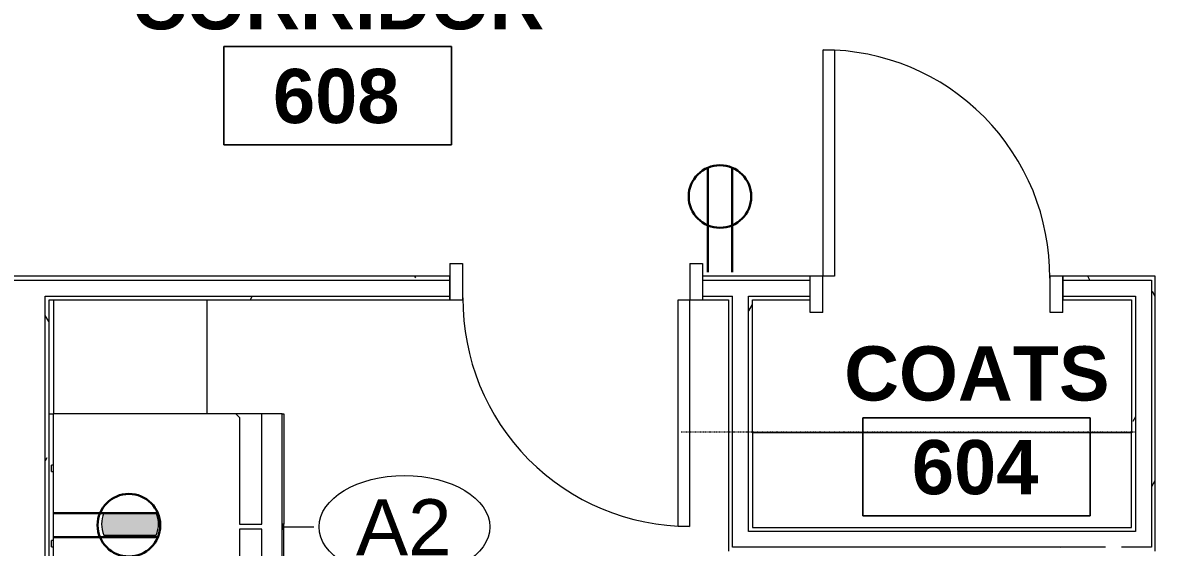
# Model space of a CAD drawing. Header units: inches. Extents: x -1180 to 2011, y -268 to 2143.
# Drawn here: x -227.3 to -48.1, y 1127.4 to 1210.3 of the extents above; entities that cross this region are included whole.
import ezdxf

# ---------------------------------------------------------------- set-up
doc = ezdxf.new("R2010")
doc.units = ezdxf.units.IN
doc.header["$MEASUREMENT"] = 0
doc.linetypes.add('Dash 1_16_', pattern=[0.125, 0.0625, -0.0625])
for name, color, linetype, lineweight in [('A-ANNO-NOTE', 131, 'Continuous', 13), ('A-AREA-IDEN', 2, 'Continuous', 9), ('A-DETL', 90, 'Continuous', 13), ('A-DOOR', 31, 'Continuous', 13), ('A-DOOR-FRAM', 31, 'Continuous', 20), ('A-WALL', 113, 'Continuous', 13), ('A-WALL-PATT', 111, 'Continuous', 13), ('I-WALL', 2, 'Continuous', 13), ('Q-CASE', 31, 'Continuous', 13), ('Q-SPCQ', 91, 'Continuous', 9), ('Q-SPCQ-IDEN', 132, 'Continuous', 9)]:
    doc.layers.add(name, color=color, linetype=linetype, lineweight=lineweight)
doc.styles.add('Arial', font='arial.ttf', dxfattribs={"height": 8.851796})
doc.styles.add('Swis721 Lt BT_B', font='', dxfattribs={"height": 8.583975})
doc.styles.get('Swis721 Lt BT_B').set_extended_font_data('Swis721 Lt BT', bold=True)
pattern_1 = [(0, (0, 0), (30.72, 7.68), [1.267, -21.773, 1.267, -21.773, -122.88]), (0, (0, 0), (30.72, 7.68), [-46.08, 1.267, -44.813, 1.267, -21.773, -53.76]), (0, (0, 0), (30.72, 7.68), [-115.2, 1.267, -14.093, 1.267, -37.133]), (120, (11.52, 3.84), (-22.011075, 22.7643), [1.267, -21.773, 1.267, -21.773, -122.88]), (120, (11.52, 3.84), (-22.011075, 22.7643), [-46.08, 1.267, -44.813, 1.267, -21.773, -53.76]), (120, (11.52, 3.84), (-22.011075, 22.7643), [-115.2, 1.267, -14.093, 1.267, -37.133]), (240, (15.36, 19.2), (-8.708925, -30.4443), [1.267, -21.773, 1.267, -21.773, -122.88]), (240, (15.36, 19.2), (-8.708925, -30.4443), [-46.08, 1.267, -44.813, 1.267, -21.773, -53.76]), (240, (15.36, 19.2), (-8.708925, -30.4443), [-115.2, 1.267, -14.093, 1.267, -37.133])]

# ---------------------------------------------------------------- blocks, each defined once
blk = doc.blocks.new('A-Refrigerator - A-Refrigerator-CATERING-5919226-6TH FLOOR POWER _ SIGNAL')
at = {"layer": 'Q-SPCQ'}
for p, q in [((17.88, 13.75), (-17.87, 13.75)), ((-17.87, 13.75), (-17.87, -22.5)), ((-3.18, 14), (-3.18, 13.75)), ((-3.16, 14), (-3.18, 14)), ((-3.18, 14), (-2.18, 14)), ((-2.18, 14), (-2.2, 14)), ((-2.18, 13.75), (-2.18, 14)), ((8.76, 14), (8.76, 13.75)), ((8.77, 14), (8.76, 14)), ((8.76, 14), (9.76, 14)), ((9.76, 14), (9.74, 14)), ((9.76, 13.75), (9.76, 14)), ((17.88, -22.5), (17.88, 13.75)), ((-17.33, -15.75), (-17.87, -15.21)), ((-17.87, -15.21), (-17.87, -19.25)), ((-0.36, -15.75), (-17.33, -15.75)), ((-0.36, -19.25), (-0.36, -15.75)), ((17.27, -15.75), (0.39, -15.75)), ((0.39, -15.75), (0.39, -19.25)), ((17.88, -15.14), (17.27, -15.75)), ((17.88, -19.25), (17.88, -15.14)), ((-17.87, -19.25), (-0.36, -19.25)), ((0.39, -19.25), (17.88, -19.25)), ((-17.87, -22.69), (-17.87, -22.5)), ((-17.87, -22.5), (17.88, -22.5)), ((-0.36, -22.69), (-17.87, -22.69)), ((-17.87, -22.69), (-17.87, -22.75)), ((-17.87, -22.75), (0.39, -22.75)), ((-0.36, -22.5), (-0.36, -22.69)), ((-0.36, -22.69), (0.39, -22.69)), ((0.39, -22.75), (0.39, -22.5)), ((17.88, -22.75), (0.39, -22.75)), ((17.88, -22.5), (17.88, -22.75))]:
    blk.add_line(p, q, dxfattribs=at)
blk = doc.blocks.new('Single Flush - OTJ_SOLIDFLUSH_ALUM-5011040-6TH FLOOR POWER _ SIGNAL')
at = {"layer": 'A-DOOR', "lineweight": 20}
for p, q in [((16.15625, -1.875), (17.90625, -1.875)), ((16.15625, -37.6875), (16.15625, -1.875)), ((17.90625, -1.875), (17.90625, -37.6875)), ((17.90625, -37.6875), (16.15625, -37.6875))]:
    blk.add_line(p, q, dxfattribs=at)
at = {"layer": 'A-DOOR', "lineweight": 9}
blk.add_arc((17.90625, -1.875), 35.8125, 179.5, 270, dxfattribs=at)
at = {"layer": 'A-DOOR-FRAM'}
for p, q in [((-20, 3.875), (-20, -1.875)), ((-20, 3.875), (-18, 3.875)), ((-18, 3.875), (-18, -1.875)), ((18.000004, 3.875), (18.000004, -1.875)), ((18.000004, 3.875), (20.000004, 3.875)), ((20.000004, 3.875), (20.000004, -1.875)), ((-20, -1.875), (-18, -1.875)), ((18.000004, -1.875), (20.000004, -1.875))]:
    blk.add_line(p, q, dxfattribs=at)
blk = doc.blocks.new('Casework 17 - Casework 17-5799612-6TH FLOOR POWER _ SIGNAL')
at = {"layer": 'Q-CASE', "lineweight": 9}
for p, q in [((-51.88, 1145.48), (-111.88, 1145.48)), ((-111.88, 1145.48), (-111.88, 1130.48)), ((-51.88, 1130.48), (-51.88, 1145.48)), ((-111.88, 1130.48), (-51.88, 1130.48))]:
    blk.add_line(p, q, dxfattribs=at)
blk = doc.blocks.new('C-Counter Top - ADJ HEIGHT-5939040-6TH FLOOR POWER _ SIGNAL')
at = {"layer": 'Q-CASE', "lineweight": 9}
for p, q in [((-47.26, 0), (-47.26, -0.63)), ((-47.26, -0.75), (-29.26, -0.75)), ((-47.26, -25), (-29.26, -25))]:
    blk.add_line(p, q, dxfattribs=at)
blk = doc.blocks.new('Room Tag - Room Name and Number-3379422-6TH FLOOR POWER _ SIGNAL')
at = {"layer": 'A-AREA-IDEN'}
for p, q in [((-0.1881, -0.1636), (-0.1881, -0.0018)), ((-0.1881, -0.0018), (0.1869, -0.0018)), ((0.1869, -0.0018), (-0.1881, -0.0018)), ((-0.1881, -0.0018), (-0.1881, -0.1636)), ((0.1869, -0.0018), (0.1869, -0.1636)), ((0.1869, -0.1636), (0.1869, -0.0018)), ((0.1869, -0.1636), (-0.1881, -0.1636)), ((-0.1881, -0.1636), (0.1869, -0.1636))]:
    blk.add_line(p, q, dxfattribs=at)
blk = doc.blocks.new('Appliance_Specialty Equipment Tag - Standard-3515593-6TH FLOOR POWER _ SIGNAL')
at = {"layer": 'Q-SPCQ-IDEN'}
blk.add_ellipse((-0.0499, 0.0037), major_axis=(-0.1406, 0), ratio=0.600473, dxfattribs=at)

msp = doc.modelspace()

# ---------------------------------------------------------------- hatches: boundary and pattern name
at = {"layer": 'A-ANNO-NOTE', "lineweight": 9}
for points in [[(-214.82, 1131.22), (-214.54, 1132.61), (-214.78, 1131.66)], [(-214.73, 1130.15), (-214.54, 1132.61), (-214.82, 1131.13)], [(-214.57, 1129.55), (-214.54, 1132.61), (-214.73, 1130.15)], [(-214.47, 1129.3), (-214.54, 1132.61), (-214.57, 1129.55)], [(-214.54, 1132.61), (-206.14, 1132.7), (-214.47, 1132.78)], [(-206.08, 1132.53), (-206.14, 1132.7), (-214.54, 1132.61)], [(-214.47, 1129.3), (-206.02, 1132.36), (-214.54, 1132.61)], [(-206.02, 1132.36), (-206.08, 1132.53), (-214.54, 1132.61)], [(-206.14, 1132.7), (-206.17, 1132.78), (-214.47, 1132.78)], [(-214.47, 1129.3), (-206.08, 1129.55), (-206.02, 1132.36)], [(-206.08, 1129.55), (-205.91, 1130.15), (-206.02, 1132.36)], [(-205.82, 1131.13), (-205.86, 1131.66), (-206.02, 1132.36)], [(-205.91, 1130.15), (-205.82, 1131.13), (-206.02, 1132.36)], [(-205.91, 1130.15), (-205.85, 1130.5), (-205.82, 1131.13)], [(-214.47, 1129.3), (-206.17, 1129.3), (-206.08, 1129.55)]]:
    msp.add_hatch(color=256, dxfattribs=at).paths.add_polyline_path(points, flags=0)
at = {"layer": 'A-WALL-PATT', "lineweight": 9}
h = msp.add_hatch(dxfattribs=at)
h.set_pattern_fill('FP_1', color=256, style=0, pattern_type=2)
h.set_pattern_definition(pattern_1)
h.paths.add_polyline_path([(-51.25, 1169.61), (-48.75, 1169.61), (-48.76, 1170.23), (-62.75, 1170.23), (-62.75, 1169.61), (-51.88, 1169.61)], flags=0)
h.paths.add_polyline_path([(-112.5, 1169.61), (-102.75, 1169.61), (-102.75, 1170.23), (-119.75, 1170.23), (-119.75, 1169.61), (-115, 1169.61)], flags=0)
h.paths.add_polyline_path([(-277.42, 1169.61), (-159.75, 1169.61), (-159.75, 1170.23), (-305.75, 1170.23), (-305.75, 1169.61)], flags=0)
h.paths.add_polyline_path([(-345.75, 1169.61), (-345.75, 1170.23), (-356.5, 1170.23), (-356.5, 1169.61), (-350.25, 1169.61)], flags=0)
h.paths.add_polyline_path([(-526.86, 1169.61), (-460.55, 1169.61), (-460.55, 1170.23), (-585.92, 1170.23), (-585.92, 1169.61), (-582.8, 1169.61)], flags=0)
h.paths.add_polyline_path([(-460.05, 1169.61), (-396.5, 1169.61), (-396.5, 1170.23), (-460.05, 1170.23)], flags=0)
h = msp.add_hatch(dxfattribs=at)
h.set_pattern_fill('FP_1', color=256, style=0, pattern_type=2)
h.set_pattern_definition(pattern_1)
h.paths.add_polyline_path([(-48.75, 1127.36), (-48.13, 1127.36), (-48.13, 1170.23), (-48.75, 1170.23), (-48.75, 1129.86)], flags=0)
h = msp.add_hatch(dxfattribs=at)
h.set_pattern_fill('FP_1', color=256, style=0, pattern_type=2)
h.set_pattern_definition(pattern_1)
h.paths.add_polyline_path([(-62.75, 1166.48), (-51.88, 1166.48), (-51.89, 1167.11), (-62.75, 1167.11)], flags=0)
h.paths.add_polyline_path([(-102.75, 1166.48), (-102.75, 1167.11), (-112.5, 1167.11), (-112.5, 1166.48), (-111.88, 1166.48)], flags=0)
h.paths.add_polyline_path([(-115.63, 1166.48), (-115, 1166.48), (-115, 1167.11), (-119.75, 1167.11), (-119.75, 1166.48)], flags=0)
h.paths.add_polyline_path([(-267.2, 1166.48), (-227.75, 1166.48), (-227.75, 1167.11), (-305.75, 1167.11), (-305.75, 1166.48), (-277.42, 1166.48)], flags=0)
h.paths.add_polyline_path([(-198.12, 1166.48), (-159.75, 1166.48), (-159.75, 1167.11), (-223.75, 1167.11), (-223.75, 1166.48), (-217.89, 1166.48)], flags=0)
h.paths.add_polyline_path([(-349.62, 1166.48), (-345.75, 1166.48), (-345.75, 1167.11), (-350.25, 1167.11), (-350.25, 1166.48)], flags=0)
h.paths.add_polyline_path([(-352.75, 1166.48), (-352.75, 1167.11), (-356.5, 1167.11), (-356.5, 1166.48), (-353.37, 1166.48)], flags=0)
h.paths.add_polyline_path([(-396.5, 1166.48), (-396.5, 1167.11), (-447.05, 1167.11), (-447.05, 1166.48), (-397.03, 1166.48)], flags=0)
h.paths.add_polyline_path([(-473.74, 1166.48), (-449.55, 1166.48), (-449.55, 1167.11), (-582.8, 1167.11), (-582.8, 1166.48), (-478.17, 1166.48)], flags=0)
h = msp.add_hatch(dxfattribs=at)
h.set_pattern_fill('FP_1', color=256, style=0, pattern_type=2)
h.set_pattern_definition(pattern_1)
h.paths.add_polyline_path([(-51.88, 1130.48), (-51.25, 1130.49), (-51.25, 1167.11), (-51.88, 1167.11), (-51.88, 1153.73)], flags=0)
h = msp.add_hatch(dxfattribs=at)
h.set_pattern_fill('FP_1', color=256, style=0, pattern_type=2)
h.set_pattern_definition(pattern_1)
h.paths.add_polyline_path([(-223.12, 1024.73), (-223.12, 1025.36), (-223.75, 1025.36), (-223.75, 1024.73)], flags=0)
h.paths.add_polyline_path([(-223.12, 1027.86), (-223.12, 1166.48), (-223.75, 1166.48), (-223.75, 1027.86)], flags=0)
h = msp.add_hatch(dxfattribs=at)
h.set_pattern_fill('FP_1', color=256, style=0, pattern_type=2)
h.set_pattern_definition(pattern_1)
h.paths.add_polyline_path([(-115.63, 1126.73), (-115, 1126.73), (-115, 1166.48), (-115.63, 1166.48), (-115.63, 1127.36)], flags=0)
h = msp.add_hatch(dxfattribs=at)
h.set_pattern_fill('FP_1', color=256, style=0, pattern_type=2)
h.set_pattern_definition(pattern_1)
h.paths.add_polyline_path([(-112.5, 1129.86), (-111.88, 1129.86), (-111.88, 1166.48), (-112.5, 1166.48), (-112.5, 1129.88)], flags=0)
h = msp.add_hatch(dxfattribs=at)
h.set_pattern_fill('FP_1', color=256, style=0, pattern_type=2)
h.set_pattern_definition(pattern_1)
h.paths.add_polyline_path([(-111.88, 1126.73), (-56, 1126.73), (-56, 1127.36), (-115, 1127.36), (-115, 1126.73), (-112.5, 1126.73)], flags=0)
h.paths.add_polyline_path([(-52.88, 1126.73), (-48.13, 1126.73), (-48.13, 1127.36), (-53.5, 1127.36), (-53.5, 1126.73)], flags=0)

# ---------------------------------------------------------------- linework, layer by layer
at = {"layer": 'A-ANNO-NOTE', "lineweight": 30}
for p, q in [((-118.92, 1170.88), (-118.92, 1187.41)), ((-115.09, 1170.88), (-115.09, 1187.41)), ((-222.47, 1132.78), (-205.94, 1132.78)), ((-222.47, 1128.95), (-205.94, 1128.95))]:
    msp.add_line(p, q, dxfattribs=at)
at = {"layer": 'A-ANNO-NOTE', "lineweight": 9}
for p, q in [((-206.17, 1132.78), (-214.47, 1132.78)), ((-214.47, 1129.3), (-206.17, 1129.3))]:
    msp.add_line(p, q, dxfattribs=at)
at = {"layer": 'A-ANNO-NOTE', "lineweight": 30}
for centre in [(-117, 1182.85), (-210.51, 1130.86)]:
    msp.add_circle(centre, 4.95, dxfattribs=at)
at = {"layer": 'A-ANNO-NOTE', "lineweight": 9}
for start, end in [(157.2244, 202.7756), (337.2244, 22.7756)]:
    msp.add_arc((-210.32, 1131.04), 4.5, start, end, dxfattribs=at)
at = {"layer": 'A-DETL', "linetype": 'Dash 1_16_'}
msp.add_line((-123.13, 1145.61), (-51.13, 1145.61), dxfattribs=at)
at = {"layer": 'A-WALL'}
for p, q in [((-305.75, 1169.61), (-159.75, 1169.61)), ((-119.75, 1169.61), (-102.75, 1169.61)), ((-62.75, 1169.61), (-48.75, 1169.61)), ((-48.75, 1169.61), (-48.75, 1127.36)), ((-223.75, 1167.11), (-159.75, 1167.11)), ((-223.75, 1027.86), (-223.75, 1167.11)), ((-119.75, 1167.11), (-115, 1167.11)), ((-115, 1127.36), (-115, 1167.11)), ((-112.5, 1167.11), (-102.75, 1167.11)), ((-112.5, 1129.86), (-112.5, 1167.11)), ((-62.75, 1167.11), (-51.25, 1167.11)), ((-51.25, 1167.11), (-51.25, 1129.86)), ((-51.25, 1129.86), (-112.5, 1129.86)), ((-56, 1127.36), (-115, 1127.36)), ((-48.75, 1127.36), (-53.5, 1127.36))]:
    msp.add_line(p, q, dxfattribs=at)
at = {"layer": 'I-WALL'}
for p, q in [((-159.75, 1170.23), (-305.75, 1170.23)), ((-159.75, 1166.48), (-159.75, 1170.23)), ((-102.75, 1170.23), (-119.75, 1170.23)), ((-119.75, 1170.23), (-119.75, 1166.48)), ((-102.75, 1166.48), (-102.75, 1170.23)), ((-48.13, 1170.23), (-62.75, 1170.23)), ((-62.75, 1170.23), (-62.75, 1166.48)), ((-48.13, 1126.73), (-48.13, 1170.23)), ((-223.12, 1166.48), (-159.75, 1166.48)), ((-223.12, 1028.48), (-223.12, 1166.48)), ((-119.75, 1166.48), (-115.63, 1166.48)), ((-115.63, 1166.48), (-115.63, 1126.73)), ((-111.88, 1166.48), (-102.75, 1166.48)), ((-111.88, 1145.48), (-111.88, 1166.48)), ((-62.75, 1166.48), (-51.88, 1166.48)), ((-51.88, 1166.48), (-51.88, 1145.48))]:
    msp.add_line(p, q, dxfattribs=at)
at = {"layer": 'Q-SPCQ-IDEN'}
msp.add_line((-186, 1130.61), (-181.23, 1130.61), dxfattribs=at)

# ---------------------------------------------------------------- block references
at = {"layer": 'A-AREA-IDEN', "xscale": 95.99999999999994, "yscale": 95.99999999999994, "zscale": 95.99999999999994}
for p in [(-177.44, 1206.73), (-76.37, 1148.02)]:
    msp.add_blockref('Room Tag - Room Name and Number-3379422-6TH FLOOR POWER _ SIGNAL', p, dxfattribs=at)
at = {"layer": 'A-DOOR', "rotation": 180}
msp.add_blockref('Single Flush - OTJ_SOLIDFLUSH_ALUM-5011040-6TH FLOOR POWER _ SIGNAL', (-82.75, 1168.36), dxfattribs=at)
at = {"layer": 'A-DOOR'}
msp.add_blockref('Single Flush - OTJ_SOLIDFLUSH_ALUM-5011040-6TH FLOOR POWER _ SIGNAL', (-139.75, 1168.36), dxfattribs=at)
at = {"layer": 'Q-CASE', "lineweight": 9, "rotation": 90.00000000000021}
msp.add_blockref('C-Counter Top - ADJ HEIGHT-5939040-6TH FLOOR POWER _ SIGNAL', (-223.12, 1195.74), dxfattribs=at)
at = {"layer": 'Q-CASE', "lineweight": 9}
msp.add_blockref('Casework 17 - Casework 17-5799612-6TH FLOOR POWER _ SIGNAL', (0, 0), dxfattribs=at)
at = {"layer": 'Q-SPCQ', "rotation": 89.99999999999814}
msp.add_blockref('A-Refrigerator - A-Refrigerator-CATERING-5919226-6TH FLOOR POWER _ SIGNAL', (-208.75, 1130.61), dxfattribs=at)
at = {"layer": 'Q-SPCQ-IDEN', "xscale": 95.99999999999994, "yscale": 95.99999999999994, "zscale": 95.99999999999994}
msp.add_blockref('Appliance_Specialty Equipment Tag - Standard-3515593-6TH FLOOR POWER _ SIGNAL', (-162.12, 1130.25), dxfattribs=at)

# ---------------------------------------------------------------- texts
at = {"layer": 'A-AREA-IDEN', "char_height": 8.584, "attachment_point": 2, "line_spacing_factor": 0.998538, "style": 'Swis721 Lt BT_B'}
for s, insert, width in [('CORRIDOR', (-177.43, 1217.87), 73.224), ('608', (-177.71, 1203.04), 23.004), ('COATS', (-76.36, 1159.16), 46.224), ('604', (-76.64, 1144.33), 23.004)]:
    msp.add_mtext(s, dxfattribs=dict(at, insert=insert, width=width))
at = {"layer": 'Q-SPCQ-IDEN', "insert": (-167.02, 1134.96), "char_height": 8.852, "width": 18.036, "attachment_point": 2, "line_spacing_factor": 0.938532, "style": 'Arial'}
msp.add_mtext('A2', dxfattribs=at)

doc.saveas('drawing.dxf')
